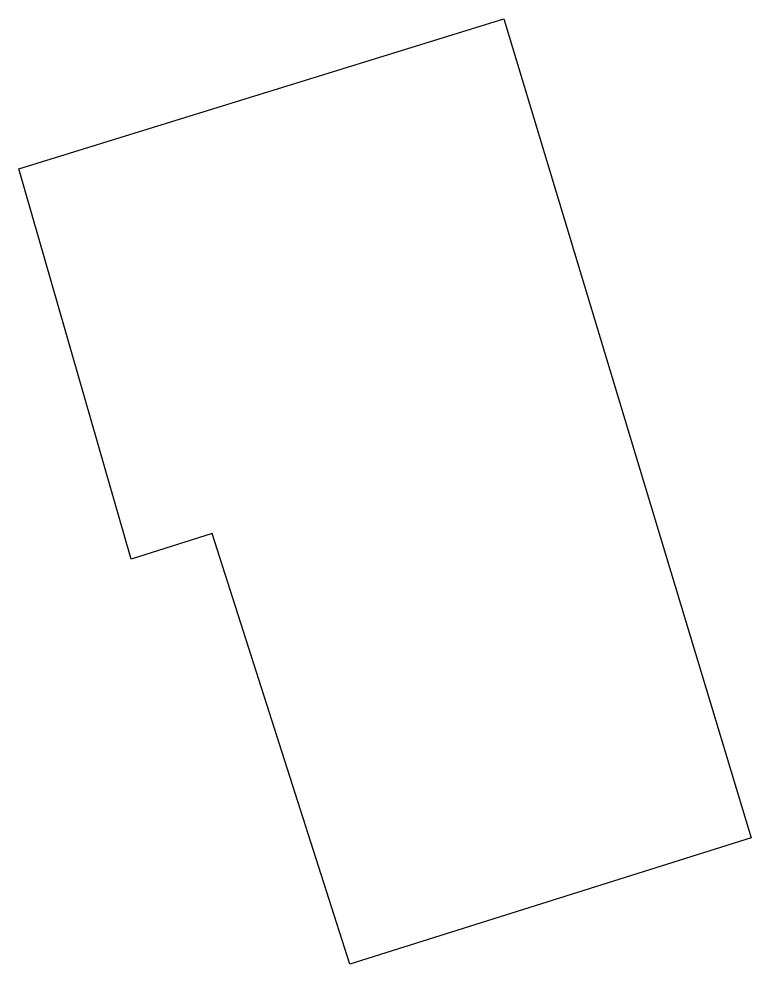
# Model space of a CAD drawing. Header units: millimetres. Extents: x 603781.36 to 603788.97, y 1313003.44 to 1313013.26.
import ezdxf

# ---------------------------------------------------------------- set-up
doc = ezdxf.new("R2010")
doc.units = ezdxf.units.MM

msp = doc.modelspace()

# ---------------------------------------------------------------- linework, layer by layer
at = {"color": 2}
msp.add_lwpolyline([(603781.3581, 1313011.7038), (603786.3999, 1313013.2632), (603788.9694, 1313004.7563), (603784.7969, 1313003.4429), (603783.3669, 1313007.9182), (603782.5255, 1313007.6494)], close=True, dxfattribs=at)
msp.add_lwpolyline([(603781.3581, 1313011.7038), (603786.3999, 1313013.2632), (603788.9694, 1313004.7563), (603784.7969, 1313003.4429), (603783.3669, 1313007.9182), (603782.5255, 1313007.6494)], close=True, dxfattribs=at)

doc.saveas('drawing.dxf')
